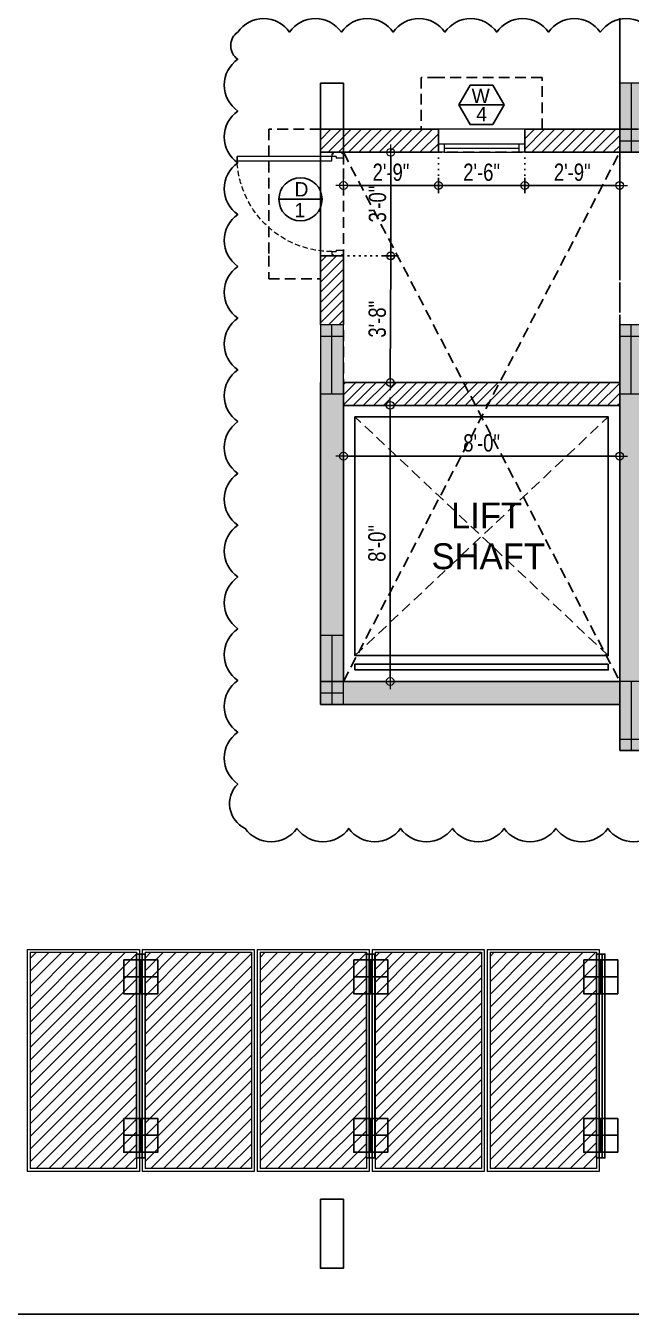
# Model space of a CAD drawing. Header units: inches. Extents: x 13 to 21264, y -72369 to -55.
# Drawn here: x 5508.2 to 5718.6, y -72093.6 to -71645.6 of the extents above; entities that cross this region are included whole.
import ezdxf

# ---------------------------------------------------------------- set-up
doc = ezdxf.new("R2010")
doc.units = ezdxf.units.IN
doc.header["$LTSCALE"] = 15
doc.header["$MEASUREMENT"] = 0
doc.header["$PDMODE"] = 34
for name, pattern in [('DOT2', [0.125, 0, -0.125]), ('HIDDEN', [0.375, 0.25, -0.125]), ('HIDDEN2', [0.1875, 0.125, -0.0625])]:
    doc.linetypes.add(name, pattern=pattern)
doc.layers.get('0').update_dxf_attribs({"linetype": 'CONTINUOUS', "lineweight": 13})
doc.layers.get('DEFPOINTS').update_dxf_attribs({"linetype": 'CONTINUOUS', "lineweight": 13})
for name, color, linetype, lineweight in [('AR-COL-TYP', 2, 'CONTINUOUS', 13), ('DOOR', 17, 'CONTINUOUS', 13), ('INNER DIM', 30, 'CONTINUOUS', 13), ('WIN', 152, 'CONTINUOUS', 13)]:
    doc.layers.add(name, color=color, linetype=linetype, lineweight=lineweight)
doc.layers.add('BOXTEXT', color=232, linetype='CONTINUOUS', true_color=0xbd005e)
doc.styles.add('rob', font='')
doc.styles.add('RS', font='', dxfattribs={"width": 0.8})
doc.styles.get('rob').set_extended_font_data('Century Gothic')
doc.styles.get('RS').set_extended_font_data('Century Gothic')
doc.dimstyles.new('SECTION DIM', dxfattribs={"dimscale": 0.6, "dimtxt": 9, "dimasz": 2, "dimexe": 0, "dimexo": 0, "dimgap": 1, "dimtad": 1, "dimzin": 3, "dimdsep": 46, "dimlunit": 4, "dimtxsty": 'RS', "dimblk1": 'CUT', "dimblk2": 'CUT', "dimsah": 1, "dimcen": 0, "dimclrd": 251, "dimclre": 21, "dimclrt": 4, "dimadec": 0, "dimazin": 0, "dimtfac": 1, "dimtix": 1, "dimtofl": 0, "dimtmove": 2, "dimatfit": 3, "dimfxl": 0, "dimtolj": 1, "dimtzin": 3, "dimarcsym": 0})

# ---------------------------------------------------------------- blocks, each defined once
blk = doc.blocks.new('ty col')
at = {"layer": 'AR-COL-TYP'}
h = blk.add_hatch(color=250, dxfattribs=at)
h.dxf.hatch_style = 1
h.paths.add_polyline_path([(-4.02, -20), (3.98, -20), (3.98, 4), (-4.02, 4)])
at = {"layer": 'AR-COL-TYP', "color": 5}
for p, q in [((-0.02, 4, 0), (-0.02, -20, 0)), ((-4.02, -16, 0), (3.98, -16, 0))]:
    blk.add_line(p, q, dxfattribs=at)
at = {"layer": 'AR-COL-TYP', "elevation": 0}
blk.add_lwpolyline([(-4.02, -20), (3.98, -20), (3.98, 4), (-4.02, 4)], close=True, dxfattribs=at)
blk = doc.blocks.new('36-dp')
at = {"layer": 'DOOR', "color": 247}
for p, q in [((-36, 0.125), (-34, 0.125)), ((-36, 0), (-36, 0.125)), ((-36, 0), (-35.5, -0.5)), ((-34, -2.375), (-34, 0.125)), ((-2, 0.125), (-2, -2.375)), ((-2, 0.125), (0, 0.125)), ((0, 0), (-0.5, -0.5)), ((0, 0.125), (0, 0)), ((-36, -3.875), (-36, -0.5)), ((-36, -0.5), (-35.5, -0.5)), ((-36, -3.875), (-35.5, -3.375)), ((-35.5, -3.875), (-35.5, -3.375)), ((-34.5, -3.875), (-35.5, -3.875)), ((-34.5, -3.875), (-34.5, -2.375)), ((-34, -2.375), (-34.5, -2.375)), ((-1.5, -2.375), (-2, -2.375)), ((-1.5, -2.375), (-1.5, -3.875)), ((-0.5, -3.875), (-1.5, -3.875)), ((0, -0.5), (-0.5, -0.5)), ((0, -3.875), (-0.5, -3.375)), ((-0.5, -3.875), (-0.5, -3.375)), ((0, -0.5), (0, -3.875))]:
    blk.add_line(p, q, dxfattribs=at)
blk.add_lwpolyline([(-1.5, -3.875), (-1.5, -36.875), (-3, -36.875), (-3, -3.875)], close=True, dxfattribs=at)
at = {"layer": 'DOOR', "color": 247, "linetype": 'HIDDEN2'}
blk.add_arc((-1.5, -3.875), 33, 180, 270, dxfattribs=at)
blk = doc.blocks.new('CUT')
at = {"layer": 'INNER DIM', "color": 8}
blk.add_line((-1.8, 0), (1.8, 0), dxfattribs=at)
at = {"layer": 'INNER DIM', "color": 9}
blk.add_line((0, 1.8), (0, -1.8), dxfattribs=at)
blk.add_circle((0, 0), 0.9, dxfattribs=at)
blk = doc.blocks.new('*D1191')
at = {"color": 21, "linetype": 'DOT2', "lineweight": -2, "transparency": 16777216}
for p, q in [((5618.62, -71777.63), (5634.84, -71777.63)), ((5618.62, -71873.63), (5634.84, -71873.63))]:
    blk.add_line(p, q, dxfattribs=at)
at = {"color": 0, "lineweight": -2, "transparency": 16777216}
blk.add_line((5634.84, -71779.13), (5634.84, -71872.13), dxfattribs=at)
at = {"layer": 'DEFPOINTS', "color": 0, "transparency": 16777216}
for p in [(5618.62, -71777.63, 0.01), (5618.62, -71873.63, 0.01), (5634.84, -71873.63)]:
    blk.add_point(p, dxfattribs=at)
at = {"color": 0, "lineweight": -2, "transparency": 16777216, "xscale": 1.5, "yscale": 1.5, "zscale": 1.5}
for p, rotation in [((5634.84, -71777.63), 90), ((5634.84, -71873.63), 270)]:
    blk.add_blockref('CUT', p, dxfattribs=dict(at, rotation=rotation))
at = {"color": 0, "lineweight": -2, "transparency": 16777216, "insert": (5630.27, -71825.63), "char_height": 6, "attachment_point": 5, "rotation": 90, "style": 'RS'}
blk.add_mtext('\\A1;8\'-0"', dxfattribs=at)
blk = doc.blocks.new('*D1192')
at = {"color": 21, "linetype": 'DOT2', "lineweight": -2, "transparency": 16777216}
for p, q in [((5618.62, -71777.63), (5618.62, -71795.28)), ((5714.62, -71777.63), (5714.62, -71795.28))]:
    blk.add_line(p, q, dxfattribs=at)
at = {"color": 0, "lineweight": -2, "transparency": 16777216}
blk.add_line((5620.12, -71795.28), (5713.12, -71795.28), dxfattribs=at)
at = {"layer": 'DEFPOINTS', "color": 0, "transparency": 16777216}
for p in [(5618.62, -71777.63, 0.01), (5714.62, -71777.63, 0.01), (5714.62, -71795.28)]:
    blk.add_point(p, dxfattribs=at)
at = {"color": 0, "lineweight": -2, "transparency": 16777216, "xscale": 1.5, "yscale": 1.5, "zscale": 1.5, "rotation": 180}
blk.add_blockref('CUT', (5618.62, -71795.28), dxfattribs=at)
at = {"color": 0, "lineweight": -2, "transparency": 16777216, "xscale": 1.5, "yscale": 1.5, "zscale": 1.5}
blk.add_blockref('CUT', (5714.62, -71795.28), dxfattribs=at)
at = {"color": 0, "lineweight": -2, "transparency": 16777216, "insert": (5666.62, -71790.71), "char_height": 6, "attachment_point": 5, "style": 'RS'}
blk.add_mtext('\\A1;8\'-0"', dxfattribs=at)
blk = doc.blocks.new('*U142')
at = {"layer": 'WIN', "ltscale": 2}
for p, q in [((0, 0), (30, 0)), ((2, -5), (0, -5)), ((0, -5), (0, -8)), ((0, -8), (2, -8)), ((28, -5), (2, -5)), ((2, -8), (2, -5)), ((28, -6.5), (2, -6.5)), ((28, -8), (2, -8)), ((30, -5), (28, -5)), ((28, -5), (28, -8)), ((28, -8), (30, -8)), ((30, -8), (30, -5))]:
    blk.add_line(p, q, dxfattribs=at)
blk = doc.blocks.new('D1...')
at = {"layer": 'BOXTEXT'}
blk.add_line((7.5, 0), (-7.5, 0), dxfattribs=at)
blk.add_circle((0, 0), 7.5, dxfattribs=at)
at = {"layer": 'BOXTEXT', "style": 'rob'}
for s, p in [('D', (-2.06, 0.98)), ('1', (-2.06, -6.24))]:
    blk.add_text(s, height=5, dxfattribs=at).set_placement(p)
blk = doc.blocks.new('*D1224')
at = {"color": 21, "linetype": 'DOT2', "lineweight": -2, "transparency": 16777216}
for p, q in [((5618.49, -71725.63), (5635.03, -71725.69)), ((5618.62, -71769.63), (5634.87, -71769.69))]:
    blk.add_line(p, q, dxfattribs=at)
at = {"color": 0, "lineweight": -2, "transparency": 16777216}
blk.add_line((5635.03, -71727.19), (5634.88, -71768.19), dxfattribs=at)
at = {"layer": 'DEFPOINTS', "color": 0, "transparency": 16777216}
for p in [(5618.49, -71725.63, -0.02), (5618.62, -71769.63, -0.01), (5634.87, -71769.69)]:
    blk.add_point(p, dxfattribs=at)
at = {"color": 0, "lineweight": -2, "transparency": 16777216, "xscale": 1.5, "yscale": 1.5, "zscale": 1.5}
for p, rotation in [((5635.03, -71725.69), 89.79471712764689), ((5634.87, -71769.69), 269.7947171276468)]:
    blk.add_blockref('CUT', p, dxfattribs=dict(at, rotation=rotation))
at = {"color": 0, "lineweight": -2, "transparency": 16777216, "insert": (5630.38, -71747.68), "char_height": 6, "attachment_point": 5, "rotation": 89.7947, "style": 'RS'}
blk.add_mtext('\\A1;3\'-8"', dxfattribs=at)
blk = doc.blocks.new('*D1225')
at = {"color": 21, "linetype": 'DOT2', "lineweight": -2, "transparency": 16777216}
for p, q in [((5618.62, -71691.63), (5618.62, -71701.16)), ((5651.62, -71691.63), (5651.62, -71701.16))]:
    blk.add_line(p, q, dxfattribs=at)
at = {"color": 251, "lineweight": -2, "transparency": 16777216}
blk.add_line((5620.12, -71701.16), (5650.12, -71701.16), dxfattribs=at)
at = {"layer": 'DEFPOINTS', "color": 0, "transparency": 16777216}
for p in [(5618.62, -71691.63, -0.02), (5651.62, -71691.63, -0.02), (5651.62, -71701.16)]:
    blk.add_point(p, dxfattribs=at)
at = {"color": 251, "lineweight": -2, "transparency": 16777216, "xscale": 1.5, "yscale": 1.5, "zscale": 1.5, "rotation": 180}
blk.add_blockref('CUT', (5618.62, -71701.16), dxfattribs=at)
at = {"color": 251, "lineweight": -2, "transparency": 16777216, "xscale": 1.5, "yscale": 1.5, "zscale": 1.5}
blk.add_blockref('CUT', (5651.62, -71701.16), dxfattribs=at)
at = {"color": 0, "lineweight": -2, "transparency": 16777216, "insert": (5635.12, -71696.59), "char_height": 6, "attachment_point": 5, "style": 'RS'}
blk.add_mtext('\\A1;2\'-9"', dxfattribs=at)
blk = doc.blocks.new('*D1226')
at = {"color": 21, "linetype": 'DOT2', "lineweight": -2, "transparency": 16777216}
for p, q in [((5651.62, -71691.63), (5651.62, -71701.16)), ((5681.62, -71691.63), (5681.62, -71701.16))]:
    blk.add_line(p, q, dxfattribs=at)
at = {"color": 251, "lineweight": -2, "transparency": 16777216}
blk.add_line((5653.12, -71701.16), (5680.12, -71701.16), dxfattribs=at)
at = {"layer": 'DEFPOINTS', "color": 0, "transparency": 16777216}
for p in [(5651.62, -71691.63, -0.02), (5681.62, -71691.63, -0.02), (5681.62, -71701.16)]:
    blk.add_point(p, dxfattribs=at)
at = {"color": 251, "lineweight": -2, "transparency": 16777216, "xscale": 1.5, "yscale": 1.5, "zscale": 1.5, "rotation": 180}
blk.add_blockref('CUT', (5651.62, -71701.16), dxfattribs=at)
at = {"color": 251, "lineweight": -2, "transparency": 16777216, "xscale": 1.5, "yscale": 1.5, "zscale": 1.5}
blk.add_blockref('CUT', (5681.62, -71701.16), dxfattribs=at)
at = {"color": 0, "lineweight": -2, "transparency": 16777216, "insert": (5666.62, -71696.59), "char_height": 6, "attachment_point": 5, "style": 'RS'}
blk.add_mtext('\\A1;2\'-6"', dxfattribs=at)
blk = doc.blocks.new('*D1227')
at = {"color": 21, "linetype": 'DOT2', "lineweight": -2, "transparency": 16777216}
for p, q in [((5681.62, -71691.63), (5681.62, -71701.16)), ((5714.62, -71691.63), (5714.62, -71701.16))]:
    blk.add_line(p, q, dxfattribs=at)
at = {"color": 251, "lineweight": -2, "transparency": 16777216}
blk.add_line((5683.12, -71701.16), (5713.12, -71701.16), dxfattribs=at)
at = {"layer": 'DEFPOINTS', "color": 0, "transparency": 16777216}
for p in [(5681.62, -71691.63, -0.02), (5714.62, -71691.63, -0.02), (5714.62, -71701.16)]:
    blk.add_point(p, dxfattribs=at)
at = {"color": 251, "lineweight": -2, "transparency": 16777216, "xscale": 1.5, "yscale": 1.5, "zscale": 1.5, "rotation": 180}
blk.add_blockref('CUT', (5681.62, -71701.16), dxfattribs=at)
at = {"color": 251, "lineweight": -2, "transparency": 16777216, "xscale": 1.5, "yscale": 1.5, "zscale": 1.5}
blk.add_blockref('CUT', (5714.62, -71701.16), dxfattribs=at)
at = {"color": 0, "lineweight": -2, "transparency": 16777216, "insert": (5698.12, -71696.59), "char_height": 6, "attachment_point": 5, "style": 'RS'}
blk.add_mtext('\\A1;2\'-9"', dxfattribs=at)
blk = doc.blocks.new('*D1228')
at = {"color": 21, "linetype": 'DOT2', "lineweight": -2, "transparency": 16777216}
for p, q in [((5616.3, -71689.64), (5635.03, -71689.64)), ((5616.3, -71725.64), (5635.03, -71725.64))]:
    blk.add_line(p, q, dxfattribs=at)
at = {"color": 251, "lineweight": -2, "transparency": 16777216}
blk.add_line((5635.03, -71724.14), (5635.03, -71691.14), dxfattribs=at)
at = {"layer": 'DEFPOINTS', "color": 0, "transparency": 16777216}
for p in [(5616.3, -71689.64, -0.02), (5635.03, -71689.64), (5616.3, -71725.64, -0.01)]:
    blk.add_point(p, dxfattribs=at)
at = {"color": 251, "lineweight": -2, "transparency": 16777216, "xscale": 1.5, "yscale": 1.5, "zscale": 1.5}
for p, rotation in [((5635.03, -71689.64), 90), ((5635.03, -71725.64), 270)]:
    blk.add_blockref('CUT', p, dxfattribs=dict(at, rotation=rotation))
at = {"color": 0, "lineweight": -2, "transparency": 16777216, "insert": (5630.46, -71707.64), "char_height": 6, "attachment_point": 5, "rotation": 90, "style": 'RS'}
blk.add_mtext('\\A1;3\'-0"', dxfattribs=at)
blk = doc.blocks.new('A$C470379A0')
at = {"layer": 'BOXTEXT'}
blk.add_line((15.78, 7.22), (0, 7.22), dxfattribs=at)
blk.add_lwpolyline([(0, 7.22), (3.95, 14.05), (11.84, 14.05), (15.78, 7.22), (11.84, 0.39), (3.95, 0.39)], close=True, dxfattribs=at)
at = {"layer": 'BOXTEXT', "style": 'rob'}
for s, p in [('W', (4.49, 7.89)), ('4', (6.11, 1.56))]:
    blk.add_text(s, height=5, dxfattribs=at).set_placement(p)
blk = doc.blocks.new('Waaree-325 Wp')
at = {"linetype": 'ByBlock', "true_color": 0xf8d731}
h = blk.add_hatch(dxfattribs=at)
h.set_pattern_fill('ANSI31', color=40, scale=25)
h.set_pattern_definition([(45, (-1275.805, 28322.5938), (-2.2097087, 2.2097087), [])])
h.paths.add_polyline_path([(1, 1), (37.96875, 1), (37.96875, 76.171875), (1, 76.171875)])
at = {"color": 40, "linetype": 'ByBlock', "true_color": 0xf8d731}
for p, q in [((0, 77.171875), (0, 0)), ((0, 77.171875), (38.96875, 77.171875)), ((1, 76.171875), (1, 1)), ((1, 76.171875), (37.96875, 76.171875)), ((37.96875, 76.171875), (37.96875, 1)), ((38.96875, 77.171875), (38.96875, 0)), ((38.96875, 0), (0, 0)), ((37.96875, 1), (1, 1))]:
    blk.add_line(p, q, dxfattribs=at)

msp = doc.modelspace()

# ---------------------------------------------------------------- hatches: boundary and pattern name
at = {"lineweight": -2, "ltscale": 3}
h = msp.add_hatch(dxfattribs=at)
h.set_pattern_fill('ANSI31', color=0, scale=20)
h.set_pattern_definition([(45, (-16535.9974, -67082.0364), (-1.76776695, 1.76776695), [])])
h.paths.add_polyline_path([(5681.616, -71681.638), (5714.616, -71681.638), (5714.616, -71689.638), (5681.616, -71689.638)])
h.paths.add_polyline_path([(5610.619, -71681.634), (5651.616, -71681.636), (5651.616, -71689.64), (5610.619, -71689.638)])
h.paths.add_polyline_path([(5618.616, -71725.633), (5610.616, -71725.633), (5610.616, -71749.634), (5618.616, -71749.634)])
at = {"lineweight": -2, "ltscale": 0.5}
h = msp.add_hatch(dxfattribs=at)
h.set_pattern_fill('AR-CONC', color=0, scale=0.3)
h.set_pattern_definition([(50, (14754.0964, -23624.0582), (2.15178055, -0.188256405), [0.225, -2.475]), (355, (14754.0964, -23624.0582), (-0.416254, 2.2565764), [0.18, -1.98]), (100.4514445, (14754.2757, -23624.074), (1.73552654, 2.06831997), [0.19122058, -2.10342634]), (46.1842, (14754.0964, -23623.4582), (3.20172399, -0.49655784), [0.3375, -3.7125]), (96.6356355, (14754.3632, -23623.4996), (2.80398584, 2.9223558), [0.28683103, -3.15514128]), (351.184164, (14754.0964, -23623.4582), (2.80398584, 2.9223558), [0.27, -2.97]), (21, (14754.3964, -23623.6082), (1.790721156, -1.20785667), [0.225, -2.475]), (326, (14754.3964, -23623.6082), (0.729946, 2.17545014), [0.18, -1.98]), (71.4514447, (14754.5456, -23623.7089), (2.52066713, 0.96759346), [0.19122057, -2.10342634]), (37.5, (14754.0964, -23624.0582), (0.036479566, 0.998681561), [0, -1.956, 0, -2.01, 0, -1.9875]), (7.5, (14754.0964, -23624.0582), (0.789208612, 1.183235136), [0, -1.146, 0, -1.911, 0, -0.7575]), (327.5, (14753.4274, -23624.0582), (1.601467309, -0.067664615), [0, -0.75, 0, -2.34, 0, -3.105]), (317.5, (14753.1274, -23624.0582), (1.74955851, 0.300314947), [0, -0.975, 0, -1.554, 0, -2.205])])
h.paths.add_polyline_path([(5714.616, -71769.634), (5722.616, -71769.634), (5722.616, -71881.634), (5610.616, -71881.634), (5610.616, -71769.633), (5618.616, -71769.633), (5618.616, -71873.634), (5714.616, -71873.634)])
at = {"lineweight": -2, "ltscale": 3}
h = msp.add_hatch(dxfattribs=at)
h.set_pattern_fill('ANSI31', color=0, scale=20)
h.set_pattern_definition([(45, (12408.4696, -1712.1522), (-1.76776695, 1.76776695), [])])
h.paths.add_polyline_path([(5714.616, -71769.633), (5618.616, -71769.633), (5618.616, -71777.633), (5714.616, -71777.633)])
h = msp.add_hatch(dxfattribs=at)
h.set_pattern_fill('AR-CONC', color=0, scale=0.3)
h.set_pattern_definition([(50, (16032.2256, -8217.794), (2.15178055, -0.188256405), [0.225, -2.475]), (355, (16032.2256, -8217.794), (-0.416254, 2.2565764), [0.18, -1.98]), (100.4514445, (16032.405, -8217.8097), (1.73552654, 2.06831997), [0.191220576, -2.103426336]), (46.1842, (16032.2256, -8217.194), (3.20172399, -0.49655784), [0.3375, -3.7125]), (96.6356355, (16032.4924, -8217.2354), (2.80398584, 2.9223558), [0.28683103, -3.15514128]), (351.184164, (16032.2256, -8217.194), (2.80398584, 2.9223558), [0.27, -2.97]), (21, (16032.5256, -8217.344), (1.790721156, -1.20785667), [0.225, -2.475]), (326, (16032.5256, -8217.344), (0.729945996, 2.175450135), [0.18, -1.98]), (71.4514447, (16032.6748, -8217.4447), (2.52066713, 0.96759346), [0.19122057, -2.103426336]), (37.5, (16032.2256, -8217.794), (0.036479566, 0.9986815615), [0, -1.956, 0, -2.01, 0, -1.9875]), (7.5, (16032.2256, -8217.794), (0.789208612, 1.183235136), [0, -1.146, 0, -1.911, 0, -0.7575]), (327.5, (16031.5566, -8217.794), (1.601467309, -0.067664615), [0, -0.75, 0, -2.34, 0, -3.105]), (317.5, (16031.2566, -8217.794), (1.749558508, 0.300314947), [0, -0.975, 0, -1.554, 0, -2.205])])
h.paths.add_polyline_path([(5714.616, -71873.636), (5618.616, -71873.636), (5618.616, -71881.636), (5714.616, -71881.636)])
h.paths.add_polyline_path([(5610.616, -71857.636), (5618.616, -71857.636), (5618.616, -71773.635), (5610.616, -71773.635)])

# ---------------------------------------------------------------- linework, layer by layer
at = {"color": 0, "lineweight": -2}
for p, q in [((5651.616, -71681.638, -0.022), (5651.616, -71689.638, -0.022)), ((5681.616, -71689.638, -0.022), (5681.616, -71681.638, -0.022)), ((5714.616, -71769.633, -0.013), (5714.616, -71749.642, -0.013)), ((5610.616, -71769.633, -0.009), (5610.616, -71881.634, -0.009)), ((5618.616, -71769.633, -0.009), (5714.616, -71769.633, -0.013)), ((5714.616, -71897.634, -0.02), (5714.616, -71769.633, -0.013)), ((5610.616, -71857.636, -0.025), (5610.616, -71771.644, -0.025)), ((5618.616, -71771.642, -0.009), (5618.616, -71873.634, -0.009)), ((5618.616, -71771.644, -0.025), (5618.616, -71873.636, -0.032)), ((5618.616, -71777.633, -0.009), (5714.616, -71777.633, -0.013)), ((5714.616, -71873.636, -0.025), (5610.615, -71873.636, -0.032)), ((5618.616, -71873.634, -0.009), (5714.616, -71873.634, -0.009)), ((5714.616, -71881.634, -0.02), (5610.616, -71881.634, -0.009)), ((5714.616, -71881.636, -0.025), (5618.616, -71881.636, -0.025)), ((5547.673, -72039.305, 0), (5547.673, -71968.439, 0)), ((5547.673, -71968.439, 0), (5548.165, -71968.439, 0)), ((5547.673, -72039.305, 0), (5547.673, -71968.439, 0)), ((5547.673, -71968.439, 0), (5548.165, -71968.439, 0)), ((5548.165, -71970.408, 0), (5548.165, -71982.219, 0)), ((5548.165, -71970.408, 0), (5548.165, -71982.219, 0)), ((5548.657, -71968.439, 0), (5548.657, -72039.305, 0)), ((5548.657, -71968.439, 0), (5548.657, -72039.305, 0)), ((5549.641, -71968.439, 0), (5549.641, -71976.313, 0)), ((5549.641, -71968.439, 0), (5549.641, -71976.313, 0)), ((5627.595, -72039.305, 0), (5627.595, -71968.439, 0)), ((5627.595, -71968.439, 0), (5628.087, -71968.439, 0)), ((5627.595, -72039.305, 0), (5627.595, -71968.439, 0)), ((5627.595, -71968.439, 0), (5628.087, -71968.439, 0)), ((5628.087, -71970.408, 0), (5628.087, -71982.219, 0)), ((5628.087, -71970.408, 0), (5628.087, -71982.219, 0)), ((5628.579, -71968.439, 0), (5628.579, -72039.305, 0)), ((5628.579, -71968.439, 0), (5628.579, -72039.305, 0)), ((5629.563, -71968.439, 0), (5629.563, -71976.313, 0)), ((5629.563, -71968.439, 0), (5629.563, -71976.313, 0)), ((5707.516, -72039.305, 0), (5707.516, -71968.439, 0)), ((5707.516, -71968.439, 0), (5708.008, -71968.439, 0)), ((5708.008, -71970.408, 0), (5708.008, -71982.219, 0)), ((5708.5, -71968.439, 0), (5708.5, -72039.305, 0)), ((5709.484, -71968.439, 0), (5709.484, -71976.313, 0)), ((5554.071, -71976.313, 0), (5542.26, -71976.313, 0)), ((5554.071, -71976.313, 0), (5542.26, -71976.313, 0)), ((5549.641, -71976.313, 0), (5546.689, -71976.313, 0)), ((5549.641, -71976.313, 0), (5546.689, -71976.313, 0)), ((5633.992, -71976.313, 0), (5622.181, -71976.313, 0)), ((5633.992, -71976.313, 0), (5622.181, -71976.313, 0)), ((5629.563, -71976.313, 0), (5626.611, -71976.313, 0)), ((5629.563, -71976.313, 0), (5626.611, -71976.313, 0)), ((5713.914, -71976.313, 0), (5702.103, -71976.313, 0)), ((5709.484, -71976.313, 0), (5706.532, -71976.313, 0)), ((5548.165, -72025.526, 0), (5548.165, -72037.337, 0)), ((5548.165, -72025.526, 0), (5548.165, -72037.337, 0)), ((5628.087, -72025.526, 0), (5628.087, -72037.337, 0)), ((5628.087, -72025.526, 0), (5628.087, -72037.337, 0)), ((5708.008, -72025.526, 0), (5708.008, -72037.337, 0)), ((5554.071, -72031.431, 0), (5542.26, -72031.431, 0)), ((5554.071, -72031.431, 0), (5542.26, -72031.431, 0)), ((5549.641, -72031.431, 0), (5546.689, -72031.431, 0)), ((5549.641, -72031.431, 0), (5546.689, -72031.431, 0)), ((5549.641, -72039.305, 0), (5549.641, -72031.431, 0)), ((5549.641, -72039.305, 0), (5549.641, -72031.431, 0)), ((5633.992, -72031.431, 0), (5622.181, -72031.431, 0)), ((5633.992, -72031.431, 0), (5622.181, -72031.431, 0)), ((5629.563, -72031.431, 0), (5626.611, -72031.431, 0)), ((5629.563, -72031.431, 0), (5626.611, -72031.431, 0)), ((5629.563, -72039.305, 0), (5629.563, -72031.431, 0)), ((5629.563, -72039.305, 0), (5629.563, -72031.431, 0)), ((5713.914, -72031.431, 0), (5702.103, -72031.431, 0)), ((5709.484, -72031.431, 0), (5706.532, -72031.431, 0)), ((5709.484, -72039.305, 0), (5709.484, -72031.431, 0))]:
    msp.add_line(p, q, dxfattribs=at)
at = {"color": 0, "lineweight": -2, "ltscale": 3}
for points, elevation in [([(7014.617, -71345.638), (6950.617, -71345.634), (5809.617, -71345.634), (5809.617, -71489.635), (5809.617, -71689.636), (5714.614, -71689.636), (5714.614, -71489.635), (5738.615, -71489.635), (5738.615, -71345.635), (4942.618, -71345.635), (4942.618, -71689.632), (4847.617, -71689.632), (4847.617, -71489.648), (4871.617, -71489.648), (4871.617, -71345.632), (4809.705, -71345.632)], -0.017), ([(5610.619, -71725.633), (5610.619, -71689.634)], -0.009), ([(5714.616, -71725.636), (5714.614, -71689.634)], -0.013), ([(5738.617, -71897.634), (5738.617, -72093.636), (4942.618, -72093.636), (4942.618, -71949.635), (5018.617, -71949.635), (5018.617, -71853.635), (4962.617, -71853.635), (4962.617, -71749.632), (4879.618, -71749.632), (4879.618, -72093.636), (4809.705, -72093.636)], -0.009), ([(5738.617, -71897.634), (5738.617, -72093.636), (4942.618, -72093.636), (4942.618, -71949.635), (5018.617, -71949.635), (5018.617, -71853.635), (4962.617, -71853.635), (4962.617, -71749.632), (4879.618, -71749.632), (4879.618, -72093.636), (4809.705, -72093.636)], -0.009)]:
    msp.add_lwpolyline(points, dxfattribs=dict(at, elevation=elevation))
at = {"color": 0, "lineweight": -2, "ltscale": 3, "elevation": -0.022}
msp.add_lwpolyline([(5728.462, -71924.691, -0.5205671), (5710.462, -71924.691, -0.5205671), (5692.462, -71924.691, -0.5205671), (5674.462, -71924.691, -0.5205671), (5656.462, -71924.691, -0.5205671), (5638.462, -71924.691, -0.5205671), (5620.462, -71924.691, -0.5205671), (5602.462, -71924.691, -0.5205671), (5584.462, -71924.691, -0.5205671), (5581.873, -71909.281, -0.5205671), (5581.873, -71891.281, -0.5205671), (5581.873, -71873.281, -0.5205671), (5581.873, -71855.281, -0.5205671), (5581.873, -71837.281, -0.5205671), (5581.873, -71819.281, -0.5205671), (5581.873, -71801.281, -0.5205671), (5581.873, -71783.281, -0.5205671), (5581.873, -71765.281, -0.5205671), (5581.873, -71747.281, -0.5205671), (5581.873, -71729.281, -0.5205671), (5581.873, -71711.281, -0.5205671), (5581.873, -71693.281, -0.5205671), (5581.873, -71675.281, -0.5205671), (5581.873, -71657.281, -0.5205671), (5581.873, -71647.817, -0.5205671), (5599.873, -71647.817, -0.5205671), (5617.873, -71647.817, -0.5205671), (5635.873, -71647.817, -0.5205671), (5653.873, -71647.817, -0.5205671), (5671.873, -71647.817, -0.5205671), (5689.873, -71647.817, -0.5205671), (5707.873, -71647.817, -0.5205671), (5725.873, -71647.817, -0.5205671)], format="xyb", dxfattribs=at)
at = {"color": 0, "lineweight": -2, "ltscale": 3}
for points, elevation in [([(5610.619, -71665.634), (5618.619, -71665.634), (5618.616, -71689.638), (5610.619, -71689.634)], 0.01), ([(5622.617, -71781.633), (5710.616, -71781.633), (5710.616, -71864.633), (5622.617, -71864.633)], 0), ([(5710.616, -71867.633), (5622.617, -71867.633), (5622.617, -71869.633), (5710.616, -71869.633)], 0), ([(5610.616, -72053.635), (5618.616, -72053.635), (5618.616, -72077.635), (5610.616, -72077.635)], -0.009)]:
    msp.add_lwpolyline(points, close=True, dxfattribs=dict(at, elevation=elevation))
at = {"color": 0, "linetype": 'HIDDEN', "lineweight": -2}
for points, elevation in [([(5687.616, -71681.638), (5687.616, -71681.638), (5687.616, -71663.638), (5651.616, -71663.638), (5645.616, -71663.638), (5645.616, -71681.638)], -0.022), ([(5610.619, -71681.639), (5592.619, -71681.639), (5592.619, -71725.638), (5592.619, -71733.638), (5610.618, -71733.638)], -0.009), ([(5618.616, -71873.634), (5714.616, -71873.634), (5714.614, -71689.634), (5618.616, -71689.638), (5618.619, -71873.634)], -0.009), ([(5618.616, -71689.638), (5714.616, -71873.634)], -0.009), ([(5618.619, -71873.634), (5714.614, -71689.634)], -0.009), ([(5622.617, -71864.633), (5710.616, -71781.633)], 0), ([(5710.616, -71864.633), (5622.617, -71781.633)], 0)]:
    msp.add_lwpolyline(points, dxfattribs=dict(at, elevation=elevation))
at = {"color": 0, "lineweight": -2}
for points, elevation in [([(5651.616, -71681.638), (5610.616, -71681.638)], -0.022), ([(5610.616, -71689.638), (5610.616, -71681.638)], -0.009), ([(5714.616, -71681.638), (5681.616, -71681.638)], -0.022), ([(5651.616, -71689.638), (5610.616, -71689.638)], -0.022), ([(5714.616, -71689.638), (5681.616, -71689.638)], -0.022), ([(5610.616, -71749.634), (5610.619, -71725.633)], -0.009), ([(5618.616, -71725.633), (5610.619, -71725.633)], -0.019), ([(5618.616, -71749.634), (5618.616, -71725.633)], -0.009)]:
    msp.add_lwpolyline(points, dxfattribs=dict(at, elevation=elevation))
at = {"color": 0, "linetype": 'HIDDEN', "lineweight": -2, "ltscale": 2, "elevation": -0.022}
msp.add_lwpolyline([(5714.616, -71897.634), (5833.617, -71897.634), (5833.617, -71681.638), (5714.616, -71681.638)], close=True, dxfattribs=at)
at = {"color": 0, "lineweight": -2, "elevation": 0}
for points in [[(5542.26, -71970.408), (5554.071, -71970.408), (5554.071, -71982.219), (5542.26, -71982.219)], [(5542.26, -71970.408), (5554.071, -71970.408), (5554.071, -71982.219), (5542.26, -71982.219)], [(5546.689, -71968.439), (5549.641, -71968.439), (5549.641, -72039.305), (5546.689, -72039.305)], [(5546.689, -71968.439), (5549.641, -71968.439), (5549.641, -72039.305), (5546.689, -72039.305)], [(5622.181, -71970.408), (5633.992, -71970.408), (5633.992, -71982.219), (5622.181, -71982.219)], [(5622.181, -71970.408), (5633.992, -71970.408), (5633.992, -71982.219), (5622.181, -71982.219)], [(5626.611, -71968.439), (5629.563, -71968.439), (5629.563, -72039.305), (5626.611, -72039.305)], [(5626.611, -71968.439), (5629.563, -71968.439), (5629.563, -72039.305), (5626.611, -72039.305)], [(5702.103, -71970.408), (5713.914, -71970.408), (5713.914, -71982.219), (5702.103, -71982.219)], [(5706.532, -71968.439), (5709.484, -71968.439), (5709.484, -72039.305), (5706.532, -72039.305)], [(5542.26, -72025.526), (5554.071, -72025.526), (5554.071, -72037.337), (5542.26, -72037.337)], [(5542.26, -72025.526), (5554.071, -72025.526), (5554.071, -72037.337), (5542.26, -72037.337)], [(5622.181, -72025.526), (5633.992, -72025.526), (5633.992, -72037.337), (5622.181, -72037.337)], [(5622.181, -72025.526), (5633.992, -72025.526), (5633.992, -72037.337), (5622.181, -72037.337)], [(5702.103, -72025.526), (5713.914, -72025.526), (5713.914, -72037.337), (5702.103, -72037.337)]]:
    msp.add_lwpolyline(points, close=True, dxfattribs=at)

# ---------------------------------------------------------------- block references
at = {"color": 0, "linetype": 'ByBlock', "lineweight": -2}
for name, p in [('A$C470379A0', (5658.665, -71680.389)), ('ty col', (5718.637, -71669.629, -0.013)), ('D1...', (5603.673, -71705.977, -0.022)), ('ty col', (5614.639, -71861.629, -0.001)), ('ty col', (5718.639, -71877.629, -0.013)), ('Waaree-325 Wp', (5508.704, -72043.962, 0)), ('Waaree-325 Wp', (5548.657, -72043.962, 0)), ('Waaree-325 Wp', (5588.626, -72043.962, 0)), ('Waaree-325 Wp', (5628.579, -72043.962, 0)), ('Waaree-325 Wp', (5668.547, -72043.962, 0))]:
    msp.add_blockref(name, p, dxfattribs=at)
at = {"color": 0, "linetype": 'ByBlock', "lineweight": -2, "xscale": -1, "rotation": 1.940747402784382e-06}
msp.add_blockref('*U142', (5681.616, -71681.638, -0.022), dxfattribs=at)
at = {"color": 0, "linetype": 'ByBlock', "lineweight": -2, "xscale": -0.9999522030621436, "yscale": 0.9999522030621466, "zscale": 0.9999522030621466, "rotation": 269.9999353240523}
msp.add_blockref('36-dp', (5618.491, -71689.638, -0.009), dxfattribs=at)
at = {"color": 0, "linetype": 'ByBlock', "lineweight": -2, "rotation": 180.0000000333466}
for p in [(5614.593, -71769.639, -0.009), (5718.593, -71769.64, -0.013)]:
    msp.add_blockref('ty col', p, dxfattribs=at)

# ---------------------------------------------------------------- texts
at = {"color": 0, "lineweight": -2, "style": 'rob'}
for s, p in [('LIFT', (5655.982, -71820.432, -0.009)), ('SHAFT', (5649.201, -71834.584, -0.009))]:
    msp.add_text(s, height=9, rotation=359.9999, dxfattribs=at).set_placement(p)

# ---------------------------------------------------------------- dimensions: what is measured, and where the dimension line sits
at = {"color": 0, "lineweight": -2}
for p1, p2, distance, picture, middle in [((5616.304, -71725.636, -0.009), (5616.304, -71689.638, -0.022), -18.726, '*D1228', (5630.459, -71707.637)), ((5618.615, -71691.634, -0.019), (5651.616, -71691.634, -0.019), -9.526, '*D1225', (5635.116, -71696.589)), ((5651.616, -71691.634, -0.019), (5681.616, -71691.634, -0.019), -9.526, '*D1226', (5666.616, -71696.589)), ((5681.616, -71691.634, -0.019), (5714.616, -71691.634, -0.022), -9.526, '*D1227', (5698.116, -71696.589))]:
    dim = msp.add_aligned_dim(p1=p1, p2=p2, distance=distance, dimstyle='SECTION DIM', override={"dimscale": 1, "dimtxt": 6, "dimasz": 1.5, "dimclrt": 0, "dimfxl": 2, "dimtfill": 0, "dimtfillclr": 7}, dxfattribs=at)
    dim.commit()
    dim.dimension.update_dxf_attribs({"geometry": picture, "text_midpoint": middle})
for base, p1, p2, angle, picture, middle in [((5634.873, -71769.692), (5618.49, -71725.633, -0.019), (5618.616, -71769.633, -0.009), 89.79472, '*D1224', (5630.38, -71747.675)), ((5634.839, -71873.634, -0.009), (5618.616, -71777.633, 0.004), (5618.616, -71873.634, 0.004), 90, '*D1191', (5630.268, -71825.634, -0.009))]:
    dim = msp.add_linear_dim(base=base, p1=p1, p2=p2, angle=angle, dimstyle='SECTION DIM', override={"dimscale": 1, "dimtxt": 6, "dimasz": 1.5, "dimclrd": 0, "dimclrt": 0, "dimfxl": 2}, dxfattribs=at)
    dim.commit()
    dim.dimension.update_dxf_attribs({"geometry": picture, "text_midpoint": middle})
dim = msp.add_linear_dim(base=(5714.616, -71795.282, -0.009), p1=(5618.616, -71777.633, 0.004), p2=(5714.616, -71777.633, 0), dimstyle='SECTION DIM', override={"dimscale": 1, "dimtxt": 6, "dimasz": 1.5, "dimclrd": 0, "dimclrt": 0, "dimfxl": 2}, dxfattribs=at)
dim.commit()
dim.dimension.update_dxf_attribs({"geometry": '*D1192', "text_midpoint": (5666.616, -71790.711, -0.009)})

doc.saveas('drawing.dxf')
